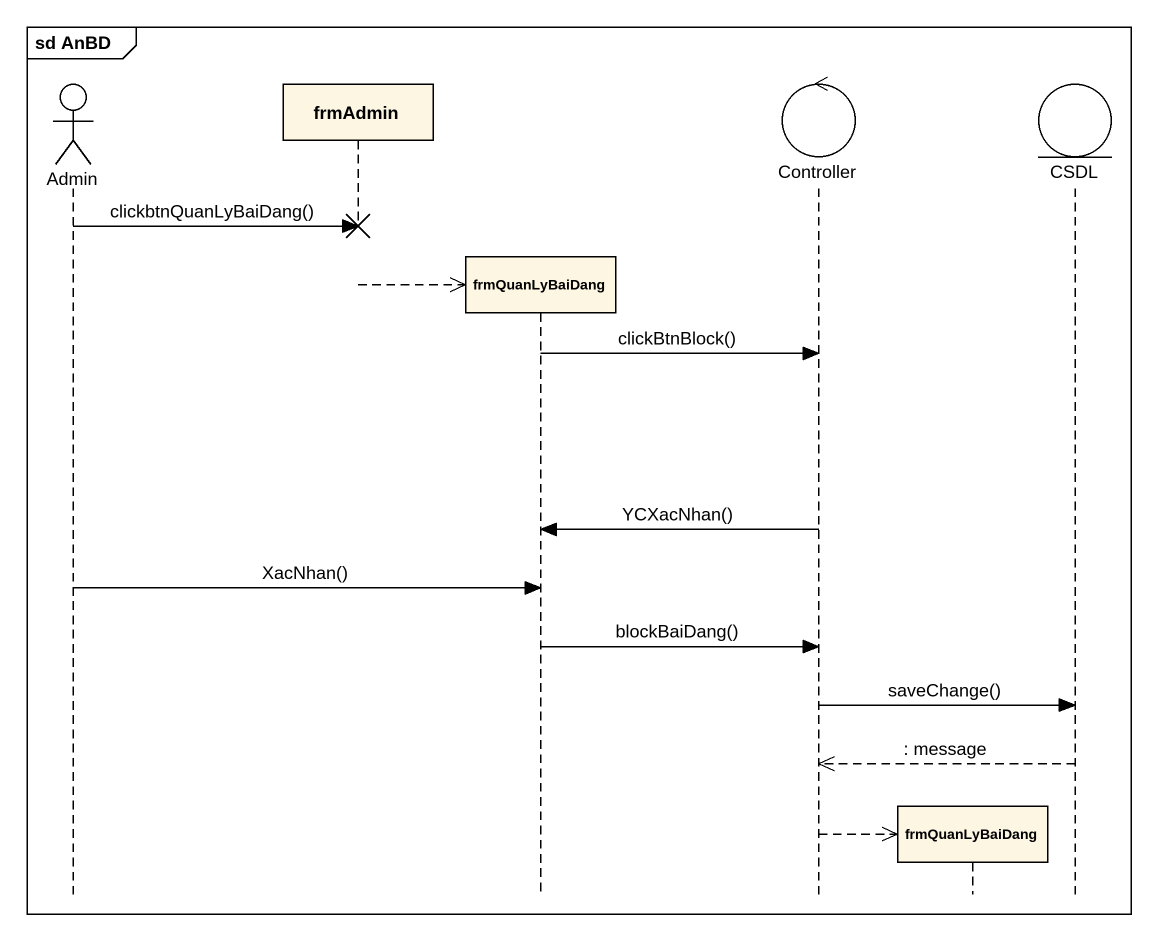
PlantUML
@startuml
mainframe sd AnBD
hide footbox
actor Admin
participant frmAdmin
participant frmQuanLyBaiDang
control Controller
participant "frmQuanLyBaiDang" as frmQuanLyBaiDang_2
entity CSDL

Admin -> frmAdmin !! : clickbtnQuanLyBaiDang()
frmAdmin -->> frmQuanLyBaiDang **
frmQuanLyBaiDang -> Controller : clickBtnBlock()
Controller -> frmQuanLyBaiDang : YCXacNhan()
Admin -> frmQuanLyBaiDang : XacNhan()
frmQuanLyBaiDang -> Controller : blockBaiDang()
Controller -> CSDL : saveChange()
CSDL -->> Controller : : message
Controller -->> frmQuanLyBaiDang_2 **
@enduml
